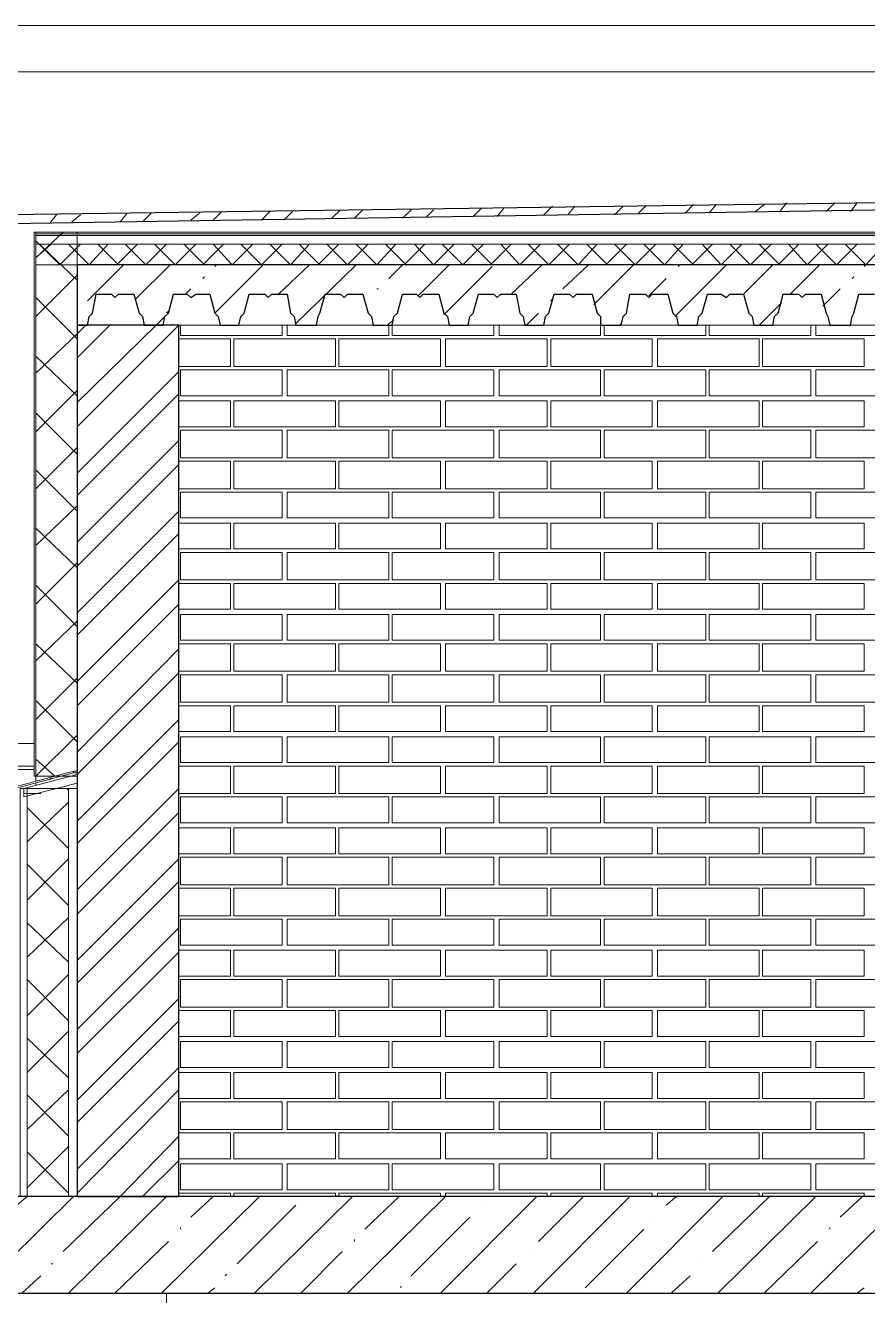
# Model space of a CAD drawing. Header units: millimetres. Extents: x 2294 to 908349, y -83289 to 219220.
# Drawn here: x 846748 to 848886, y 195436 to 198660 of the extents above; entities that cross this region are included whole.
import ezdxf

# ---------------------------------------------------------------- set-up
doc = ezdxf.new("R2010")
doc.units = ezdxf.units.MM
doc.layers.add('PDF _Геометрия', color=7, linetype='Continuous')

msp = doc.modelspace()

# ---------------------------------------------------------------- linework, layer by layer
at = {"layer": 'PDF _Геометрия', "lineweight": 9}
for points in [[(845371.1, 198542), (845371.1, 198660), (864951.4, 198660), (864951.4, 198542)], [(845371.1, 198660), (845371.1, 198542), (864951.4, 198542), (864951.4, 198660)], [(851670.6, 198131.1), (846774.4, 198131.1)], [(851670.6, 198126.7), (846774.4, 198126.7)], [(846770, 196854.6), (846770, 198104.8)], [(851670.6, 198104.8), (846774.4, 198104.8)], [(847242.2, 197899.4), (847137.2, 197899.4), (847137.2, 195687.3), (849965.6, 195687.3)], [(847434.5, 197899.4), (847290.2, 197899.4)], [(847631.2, 197899.4), (847487, 197899.4)], [(847823.6, 197899.4), (847679.3, 197899.4)], [(849760.2, 197899.4), (847836.7, 197899.4)], [(844527.4, 196771.5), (846770, 196771.5), (846770, 196780.2), (845449.8, 196780.2), (845449.8, 196837.1), (844527.4, 196837.1)], [(846770, 196837.1), (845449.8, 196837.1), (845449.8, 196854.6)], [(846879.3, 196797.7), (846879.3, 196767.1), (846879.3, 196797.7)], [(846774.4, 196754), (846774.4, 196740.9)], [(846774.4, 196736.5), (846774.4, 196732.2)], [(846752.5, 196723.4), (846752.5, 195687.3)], [(846879.3, 196723.4), (846826.9, 196723.4)], [(847211.6, 195687.3), (848348.2, 195687.3)], [(848759.1, 195687.3), (849895.7, 195687.3)], [(847106.6, 194843.6), (847106.6, 195442.5), (847211.6, 195442.5), (851648.7, 195442.5), (851648.7, 194843.6), (851648.7, 195442.5), (851858.5, 195442.5), (851858.5, 194843.6)]]:
    msp.add_lwpolyline(points, dxfattribs=at)
at = {"layer": 'PDF _Геометрия', "lineweight": 30}
for points in [[(849222.5, 198196.6), (851740.5, 198157.3), (851740.5, 198179.1), (849222.5, 198214.1), (846708.8, 198179.1), (846708.8, 198157.3)], [(847137.2, 195687.3), (847137.2, 197899.4), (846879.3, 197899.4), (846879.3, 195687.3)]]:
    msp.add_lwpolyline(points, close=True, dxfattribs=at)
at = {"layer": 'PDF _Геометрия', "color": 250, "lineweight": 9, "true_color": 0x1d1d1d}
for points in [[(846988.6, 198161.7), (847006.1, 198183.5)], [(847045.4, 198161.7), (847067.3, 198183.5)], [(847167.8, 198166), (847189.7, 198183.5)], [(847224.7, 198166), (847246.5, 198187.9)], [(847347.1, 198166), (847368.9, 198187.9)], [(847403.9, 198166), (847425.8, 198187.9)], [(847526.3, 198170.4), (847548.2, 198192.3)], [(847583.1, 198170.4), (847605, 198192.3)], [(847705.5, 198170.4), (847727.4, 198192.3)], [(847766.7, 198174.8), (847784.2, 198192.3)], [(847884.8, 198174.8), (847906.6, 198196.6)], [(847946, 198174.8), (847963.5, 198196.6)], [(848064, 198179.1), (848085.9, 198201)], [(848125.2, 198179.1), (848142.7, 198201)], [(848243.2, 198179.1), (848265.1, 198201)], [(848304.4, 198183.5), (848321.9, 198201)], [(848422.5, 198183.5), (848444.3, 198205.4)], [(848483.7, 198183.5), (848501.2, 198205.4)], [(848601.7, 198187.9), (848623.6, 198205.4)], [(848662.9, 198187.9), (848680.4, 198209.7)], [(848780.9, 198187.9), (848802.8, 198209.7)], [(848842.1, 198187.9), (848859.6, 198209.7)], [(846809.4, 198157.3), (846826.9, 198179.1)], [(846866.2, 198161.7), (846888.1, 198179.1)], [(846813.7, 198104.8), (846774.4, 198069.9), (846844.3, 198135.4)], [(846879.3, 198013), (846774.4, 198113.6)], [(846783.1, 198104.8), (846835.6, 198052.4), (846888.1, 198104.8)], [(846857.5, 198104.8), (846909.9, 198052.4), (846958, 198104.8)], [(846984.2, 198052.4), (846931.8, 198104.8)], [(846979.9, 198052.4), (847032.3, 198104.8)], [(847001.7, 198104.8), (847054.2, 198052.4), (847106.6, 198104.8)], [(847076, 198104.8), (847128.5, 198052.4), (847181, 198104.8)], [(847202.8, 198052.4), (847150.3, 198104.8)], [(847198.4, 198052.4), (847250.9, 198104.8)], [(847224.7, 198104.8), (847272.8, 198052.4), (847325.2, 198104.8)], [(847294.6, 198104.8), (847347.1, 198052.4), (847399.5, 198104.8)], [(847368.9, 198104.8), (847421.4, 198052.4), (847469.5, 198104.8)], [(847495.7, 198052.4), (847443.2, 198104.8)], [(847491.3, 198052.4), (847543.8, 198104.8)], [(847513.2, 198104.8), (847565.6, 198052.4), (847618.1, 198104.8)], [(847587.5, 198104.8), (847640, 198052.4), (847688.1, 198104.8)], [(847714.3, 198052.4), (847661.8, 198104.8)], [(847709.9, 198052.4), (847762.4, 198104.8)], [(847736.1, 198104.8), (847784.2, 198052.4), (847836.7, 198104.8)], [(847806.1, 198104.8), (847858.5, 198052.4), (847911, 198104.8)], [(847932.9, 198052.4), (847880.4, 198104.8)], [(847928.5, 198052.4), (847980.9, 198104.8)], [(847954.7, 198104.8), (848002.8, 198052.4), (848055.3, 198104.8)], [(848024.7, 198104.8), (848077.1, 198052.4), (848129.6, 198104.8)], [(848099, 198104.8), (848151.4, 198052.4), (848199.5, 198104.8)], [(848225.8, 198052.4), (848173.3, 198104.8)], [(848221.4, 198052.4), (848273.8, 198104.8)], [(848243.2, 198104.8), (848295.7, 198052.4), (848348.2, 198104.8)], [(848317.6, 198104.8), (848370, 198052.4), (848418.1, 198104.8)], [(848444.3, 198052.4), (848391.9, 198104.8)], [(848440, 198052.4), (848492.4, 198104.8)], [(848466.2, 198104.8), (848514.3, 198052.4), (848566.7, 198104.8)], [(848536.1, 198104.8), (848588.6, 198052.4), (848641.1, 198104.8)], [(848662.9, 198052.4), (848610.5, 198104.8)], [(848658.5, 198052.4), (848711, 198104.8)], [(848684.8, 198104.8), (848732.9, 198052.4), (848785.3, 198104.8)], [(848754.7, 198104.8), (848807.2, 198052.4), (848859.6, 198104.8)], [(848881.5, 198052.4), (848829, 198104.8)], [(848877.1, 198048), (848881.5, 198052.4), (848929.6, 198104.8)], [(846774.4, 197921.2), (846879.3, 198026.1)], [(846879.3, 198052.4), (846879.3, 198052.4)], [(846905.5, 197960.6), (846997.3, 198052.4)], [(847027.9, 197964.9), (847115.4, 198052.4)], [(847198.4, 198017.4), (847202.8, 198021.8)], [(847229, 197930), (847351.4, 198052.4)], [(847229, 198048), (847233.4, 198052.4)], [(847390.8, 197978.1), (847469.5, 198052.4)], [(847434.5, 197903.7), (847587.5, 198052.4)], [(847670.6, 198017.4), (847705.5, 198052.4)], [(847744.9, 197973.7), (847823.6, 198052.4)], [(847810.5, 197925.6), (847932.9, 198048)], [(847980.9, 197978.1), (848059.6, 198052.4)], [(848112.1, 197991.2), (848177.7, 198052.4)], [(848190.8, 197951.8), (848291.3, 198052.4)], [(848396.2, 197921.2), (848527.4, 198052.4)], [(848405, 198048), (848409.4, 198052.4)], [(848571.1, 197978.1), (848645.4, 198052.4)], [(848689.1, 197978.1), (848763.5, 198052.4)], [(848846.5, 198017.4), (848850.9, 198021.8)], [(847154.7, 197978.1), (847167.8, 197991.2)], [(847640, 197991.2), (847644.3, 197991.2)], [(848330.7, 197973.7), (848374.4, 198017.4)], [(848772.2, 197947.5), (848815.9, 197991.2)], [(846879.3, 197864.4), (846774.4, 197969.3)], [(847609.4, 197960.6), (847609.4, 197960.6)], [(848081.5, 197960.6), (848085.9, 197964.9)], [(848610.5, 197899.4), (848667.3, 197956.2)], [(847106.6, 197930), (847111, 197934.3)], [(848020.3, 197899.4), (848050.9, 197930)], [(846774.4, 197777), (846879.3, 197877.5), (846901.2, 197899.4)], [(846879.3, 197702.6), (847080.4, 197899.4), (847102.3, 197921.2)], [(846879.3, 197816.3), (846962.4, 197899.4)], [(846879.3, 197641.4), (847137.2, 197899.4)], [(847666.2, 197899.4), (847683.7, 197912.5)], [(848256.4, 197899.4), (848260.7, 197903.7)], [(846879.3, 197720.1), (846774.4, 197820.7)], [(846879.3, 197523.4), (847137.2, 197781.3)], [(846774.4, 197628.3), (846879.3, 197733.2)], [(846879.3, 197466.6), (847137.2, 197724.5)], [(846879.3, 197571.5), (846774.4, 197676.4)], [(846879.3, 197348.5), (847137.2, 197606.5)], [(846774.4, 197484.1), (846879.3, 197589)], [(846879.3, 197287.3), (847137.2, 197545.3)], [(846879.3, 197427.2), (846774.4, 197532.2)], [(846774.4, 197339.8), (846879.3, 197440.3)], [(846879.3, 197169.3), (847137.2, 197427.2)], [(846879.3, 197283), (846774.4, 197383.5)], [(846879.3, 197112.5), (847137.2, 197370.4)], [(846774.4, 197191.2), (846879.3, 197296.1)], [(846879.3, 196994.4), (847137.2, 197252.4)], [(846879.3, 197134.3), (846774.4, 197239.3)], [(846879.3, 196933.2), (847137.2, 197191.2)], [(846774.4, 197046.9), (846879.3, 197147.5)], [(846879.3, 196990.1), (846774.4, 197090.6)], [(846879.3, 196815.2), (847137.2, 197077.5)], [(846774.4, 196898.3), (846879.3, 197003.2)], [(846879.3, 196758.4), (847137.2, 197016.3)], [(846879.3, 196841.4), (846774.4, 196946.4)], [(846879.3, 196640.4), (847137.2, 196898.3)], [(846774.4, 196754), (846879.3, 196858.9)], [(846879.3, 196583.5), (847137.2, 196841.4)], [(846822.5, 196754), (846774.4, 196797.7)], [(846809.4, 196745.3), (846813.7, 196749.6)], [(846857.5, 196719), (846853.1, 196723.4)], [(846879.3, 196465.5), (847137.2, 196723.4)], [(846752.5, 196587.9), (846857.5, 196688.4)], [(846857.5, 196570.4), (846752.5, 196675.3)], [(846879.3, 196404.3), (847137.2, 196662.2)], [(846752.5, 196439.3), (846857.5, 196544.2)], [(846879.3, 196286.3), (847137.2, 196544.2)], [(846857.5, 196426.1), (846752.5, 196531.1)], [(846879.3, 196229.4), (847137.2, 196487.3)], [(846752.5, 196295), (846857.5, 196395.5)], [(846857.5, 196281.9), (846752.5, 196382.4)], [(846879.3, 196111.4), (847137.2, 196369.3)], [(846879.3, 196050.2), (847137.2, 196308.1)], [(846752.5, 196146.4), (846857.5, 196251.3)], [(846857.5, 196133.2), (846752.5, 196238.2)], [(846879.3, 195932.2), (847137.2, 196190.1)], [(846879.3, 195875.3), (847137.2, 196133.2)], [(846752.5, 196002.1), (846857.5, 196107)], [(846857.5, 195989), (846752.5, 196089.5)], [(846879.3, 195757.3), (847137.2, 196015.2)], [(846752.5, 195857.8), (846857.5, 195958.4)], [(846879.3, 195696.1), (847137.2, 195958.4)], [(846857.5, 195840.4), (846752.5, 195945.3)], [(846844.3, 195547.5), (846988.6, 195687.3), (847137.2, 195840.4)], [(846752.5, 195709.2), (846857.5, 195814.1)], [(846857.5, 195696.1), (846752.5, 195801)], [(847045.4, 195687.3), (847137.2, 195779.2)], [(846621.4, 195442.5), (846870.6, 195687.3)], [(846726.3, 195665.5), (846752.5, 195687.3)], [(846857.5, 195442.5), (847106.6, 195687.3)], [(847093.5, 195442.5), (847342.7, 195687.3)], [(847167.8, 195634.9), (847224.7, 195687.3)], [(847329.6, 195442.5), (847578.8, 195687.3)], [(847565.6, 195442.5), (847814.8, 195687.3)], [(847609.4, 195604.3), (847696.8, 195687.3)], [(847801.7, 195442.5), (848046.5, 195687.3)], [(848037.8, 195442.5), (848282.6, 195687.3)], [(848050.9, 195573.7), (848164.6, 195687.3)], [(848273.8, 195442.5), (848518.7, 195687.3)], [(848374.4, 195665.5), (848400.6, 195687.3)], [(848492.4, 195547.5), (848636.7, 195687.3)], [(848505.5, 195442.5), (848754.7, 195687.3)], [(848741.6, 195442.5), (848990.8, 195687.3)], [(848815.9, 195634.9), (848872.7, 195687.3)], [(847285.9, 195516.9), (847434.5, 195665.5)], [(847727.4, 195486.3), (847876, 195634.9)], [(847906.6, 195665.5), (847906.6, 195665.5)], [(848348.2, 195634.9), (848348.2, 195634.9)], [(847141.6, 195604.3), (847141.6, 195608.7)], [(848168.9, 195455.7), (848317.6, 195604.3)], [(848789.7, 195604.3), (848789.7, 195608.7)], [(846975.5, 195442.5), (847111, 195573.7)], [(847583.1, 195573.7), (847583.1, 195578.1)], [(848623.6, 195442.5), (848759.1, 195573.7)], [(847447.6, 195442.5), (847552.5, 195547.5)], [(848024.7, 195547.5), (848024.7, 195547.5)], [(846813.7, 195516.9), (846818.1, 195516.9)], [(847919.7, 195442.5), (847994.1, 195516.9)], [(848466.2, 195516.9), (848466.2, 195516.9)], [(846739.4, 195442.5), (846787.5, 195486.3)], [(847255.3, 195486.3), (847259.6, 195490.6)], [(848387.5, 195442.5), (848435.6, 195486.3)], [(847211.6, 195442.5), (847229, 195455.7)], [(847701.2, 195455.7), (847701.2, 195460)], [(848859.6, 195442.5), (848877.1, 195455.7)]]:
    msp.add_lwpolyline(points, dxfattribs=at)
at = {"layer": 'PDF _Геометрия', "lineweight": 9}
for points in [[(846879.3, 196754), (846879.3, 198135.4), (846774.4, 198135.4), (846770, 198135.4), (846770, 196754), (846774.4, 196754)], [(846774.4, 198135.4), (846774.4, 196754)], [(846774.4, 198052.4), (851670.6, 198052.4), (851670.6, 198104.8), (851670.6, 198126.7), (851670.6, 198131.1), (851670.6, 198135.4), (846774.4, 198135.4), (846774.4, 198131.1), (846774.4, 198126.7), (846774.4, 198104.8)], [(846870.6, 196767.1), (846673.8, 196714.7), (846673.8, 196692.8), (846678.2, 196692.8), (846682.6, 196697.2), (846682.6, 196701.6), (846678.2, 196692.8), (846673.8, 196692.8), (846673.8, 196710.3), (846870.6, 196762.8)], [(846879.3, 196762.8), (846879.3, 196767.1), (846870.6, 196767.1), (846870.6, 196762.8)], [(846743.8, 196701.6), (846879.3, 196736.5), (846879.3, 196758.4), (846743.8, 196723.4)], [(846879.3, 195687.3), (846879.3, 196723.4), (846857.5, 196723.4), (846752.5, 196723.4), (846743.8, 196723.4), (846739.4, 196723.4), (846735.1, 196723.4), (846735.1, 195687.3), (846739.4, 195687.3), (846743.8, 195687.3), (846752.5, 195687.3), (846857.5, 195687.3)], [(846857.5, 195687.3), (846857.5, 196723.4)]]:
    msp.add_lwpolyline(points, close=True, dxfattribs=at)
at = {"layer": 'PDF _Геометрия', "lineweight": 30}
for points in [[(851570, 198052.4), (846879.3, 198052.4), (846879.3, 197978.1), (846879.3, 197899.4), (846905.5, 197899.4), (846909.9, 197921.2), (846918.7, 197930), (846927.4, 197978.1), (846966.7, 197978.1), (846975.5, 197969.3), (846984.2, 197978.1), (847023.6, 197978.1), (847036.7, 197930), (847045.4, 197921.2), (847049.8, 197899.4), (847071.7, 197899.4), (847097.9, 197899.4), (847102.3, 197921.2), (847111, 197930), (847124.1, 197978.1), (847159.1, 197978.1), (847167.8, 197969.3), (847181, 197978.1), (847215.9, 197978.1), (847229, 197930), (847237.8, 197921.2), (847242.2, 197899.4), (847268.4, 197899.4), (847290.2, 197899.4), (847294.6, 197921.2), (847303.4, 197930), (847316.5, 197978.1), (847355.8, 197978.1), (847364.6, 197969.3), (847373.3, 197978.1), (847412.6, 197978.1), (847421.4, 197930), (847430.1, 197921.2), (847434.5, 197899.4), (847460.7, 197899.4), (847487, 197899.4), (847491.3, 197921.2), (847495.7, 197930), (847508.8, 197978.1), (847548.2, 197978.1), (847556.9, 197969.3), (847565.6, 197978.1), (847605, 197978.1), (847618.1, 197930), (847626.9, 197921.2), (847631.2, 197899.4), (847653.1, 197899.4), (847679.3, 197899.4), (847683.7, 197921.2), (847692.4, 197930), (847705.5, 197978.1), (847740.5, 197978.1), (847749.3, 197969.3), (847758, 197978.1), (847797.3, 197978.1), (847810.5, 197930), (847819.2, 197921.2), (847823.6, 197899.4), (847849.8, 197899.4), (847871.7, 197899.4), (847876, 197921.2), (847884.8, 197930), (847897.9, 197978.1), (847937.2, 197978.1), (847946, 197969.3), (847954.7, 197978.1), (847994.1, 197978.1), (848002.8, 197930), (848011.5, 197921.2), (848015.9, 197899.4), (848042.2, 197899.4), (848064, 197899.4), (848068.4, 197921.2), (848077.1, 197930), (848090.2, 197978.1), (848129.6, 197978.1), (848138.3, 197969.3), (848147.1, 197978.1), (848186.4, 197978.1), (848199.5, 197930), (848208.3, 197921.2), (848208.3, 197899.4), (848234.5, 197899.4), (848260.7, 197899.4), (848265.1, 197921.2), (848273.8, 197930), (848282.6, 197978.1), (848321.9, 197978.1), (848330.7, 197969.3), (848339.4, 197978.1), (848378.8, 197978.1), (848391.9, 197930), (848400.6, 197921.2), (848405, 197899.4), (848426.8, 197899.4), (848453.1, 197899.4), (848457.5, 197921.2), (848466.2, 197930), (848479.3, 197978.1), (848514.3, 197978.1), (848527.4, 197969.3), (848536.1, 197978.1), (848571.1, 197978.1), (848584.2, 197930), (848593, 197921.2), (848597.3, 197899.4), (848623.6, 197899.4), (848645.4, 197899.4), (848649.8, 197921.2), (848658.5, 197930), (848671.7, 197978.1), (848711, 197978.1), (848719.7, 197969.3), (848728.5, 197978.1), (848767.8, 197978.1), (848780.9, 197930), (848785.3, 197921.2), (848789.7, 197899.4), (848815.9, 197899.4), (848842.1, 197899.4), (848846.5, 197921.2), (848850.9, 197930), (848864, 197978.1), (848903.4, 197978.1)], [(844527.4, 195442.5), (860842.1, 195442.5), (860842.1, 195687.3), (860842.1, 196928.9), (860584.2, 196928.9), (860584.2, 195687.3), (844527.4, 195687.3)]]:
    msp.add_lwpolyline(points, dxfattribs=at)
at = {"layer": 'PDF _Геометрия', "color": 253, "lineweight": 9, "true_color": 0xaeadac}
for points in [[(847141.6, 197899.4), (847141.6, 197873.1), (847399.5, 197873.1), (847399.5, 197899.4)], [(847412.6, 197899.4), (847412.6, 197873.1), (847670.6, 197873.1), (847670.6, 197899.4)], [(847679.3, 197899.4), (847679.3, 197873.1), (847937.2, 197873.1), (847937.2, 197899.4)], [(847950.3, 197899.4), (847950.3, 197873.1), (848208.3, 197873.1), (848208.3, 197899.4)], [(848217, 197899.4), (848217, 197873.1), (848474.9, 197873.1), (848474.9, 197899.4)], [(848483.7, 197899.4), (848483.7, 197873.1), (848741.6, 197873.1), (848741.6, 197899.4)], [(848754.7, 197899.4), (848754.7, 197873.1), (849012.6, 197873.1), (849012.6, 197899.4)], [(847137.2, 197794.4), (847268.4, 197794.4), (847268.4, 197864.4), (847137.2, 197864.4)], [(847137.2, 197641.4), (847268.4, 197641.4), (847268.4, 197707), (847137.2, 197707)], [(847137.2, 197484.1), (847268.4, 197484.1), (847268.4, 197554), (847137.2, 197554)], [(847137.2, 197331.1), (847268.4, 197331.1), (847268.4, 197396.6), (847137.2, 197396.6)], [(847137.2, 197178.1), (847268.4, 197178.1), (847268.4, 197243.6), (847137.2, 197243.6)], [(847137.2, 197020.7), (847268.4, 197020.7), (847268.4, 197090.6), (847137.2, 197090.6)], [(847137.2, 196867.7), (847268.4, 196867.7), (847268.4, 196933.2), (847137.2, 196933.2)], [(847137.2, 196710.3), (847268.4, 196710.3), (847268.4, 196780.2), (847137.2, 196780.2)], [(847137.2, 196557.3), (847268.4, 196557.3), (847268.4, 196622.9), (847137.2, 196622.9)], [(847137.2, 196399.9), (847268.4, 196399.9), (847268.4, 196469.9), (847137.2, 196469.9)], [(847137.2, 196246.9), (847268.4, 196246.9), (847268.4, 196312.5), (847137.2, 196312.5)], [(847137.2, 196093.9), (847268.4, 196093.9), (847268.4, 196159.5), (847137.2, 196159.5)], [(847137.2, 195936.5), (847268.4, 195936.5), (847268.4, 196002.1), (847137.2, 196002.1)], [(847137.2, 195783.5), (847268.4, 195783.5), (847268.4, 195849.1), (847137.2, 195849.1)], [(847137.2, 195696.1), (847268.4, 195696.1), (847268.4, 195687.3)], [(847277.1, 195687.3), (847277.1, 195696.1), (847535, 195696.1), (847535, 195687.3)], [(847543.8, 195687.3), (847543.8, 195696.1), (847801.7, 195696.1), (847801.7, 195687.3)], [(847814.8, 195687.3), (847814.8, 195696.1), (848072.8, 195696.1), (848072.8, 195687.3)], [(848081.5, 195687.3), (848081.5, 195696.1), (848339.4, 195696.1), (848339.4, 195687.3)], [(848352.5, 195687.3), (848352.5, 195696.1), (848610.5, 195696.1), (848610.5, 195687.3)], [(848619.2, 195687.3), (848619.2, 195696.1), (848877.1, 195696.1), (848877.1, 195687.3)]]:
    msp.add_lwpolyline(points, dxfattribs=at)
for points in [[(847535, 197864.4), (847277.1, 197864.4), (847277.1, 197794.4), (847535, 197794.4)], [(847801.7, 197864.4), (847543.8, 197864.4), (847543.8, 197794.4), (847801.7, 197794.4)], [(848072.8, 197864.4), (847814.8, 197864.4), (847814.8, 197794.4), (848072.8, 197794.4)], [(848339.4, 197864.4), (848081.5, 197864.4), (848081.5, 197794.4), (848339.4, 197794.4)], [(848610.5, 197864.4), (848352.5, 197864.4), (848352.5, 197794.4), (848610.5, 197794.4)], [(848877.1, 197864.4), (848619.2, 197864.4), (848619.2, 197794.4), (848877.1, 197794.4)], [(847399.5, 197785.7), (847141.6, 197785.7), (847141.6, 197720.1), (847399.5, 197720.1)], [(847670.6, 197785.7), (847412.6, 197785.7), (847412.6, 197720.1), (847670.6, 197720.1)], [(847937.2, 197785.7), (847679.3, 197785.7), (847679.3, 197720.1), (847937.2, 197720.1)], [(848208.3, 197785.7), (847950.3, 197785.7), (847950.3, 197720.1), (848208.3, 197720.1)], [(848474.9, 197785.7), (848217, 197785.7), (848217, 197720.1), (848474.9, 197720.1)], [(848741.6, 197785.7), (848483.7, 197785.7), (848483.7, 197720.1), (848741.6, 197720.1)], [(849012.6, 197785.7), (848754.7, 197785.7), (848754.7, 197720.1), (849012.6, 197720.1)], [(847535, 197707), (847277.1, 197707), (847277.1, 197641.4), (847535, 197641.4)], [(847801.7, 197707), (847543.8, 197707), (847543.8, 197641.4), (847801.7, 197641.4)], [(848072.8, 197707), (847814.8, 197707), (847814.8, 197641.4), (848072.8, 197641.4)], [(848339.4, 197707), (848081.5, 197707), (848081.5, 197641.4), (848339.4, 197641.4)], [(848610.5, 197707), (848352.5, 197707), (848352.5, 197641.4), (848610.5, 197641.4)], [(848877.1, 197707), (848619.2, 197707), (848619.2, 197641.4), (848877.1, 197641.4)], [(847399.5, 197632.7), (847141.6, 197632.7), (847141.6, 197562.8), (847399.5, 197562.8)], [(847670.6, 197632.7), (847412.6, 197632.7), (847412.6, 197562.8), (847670.6, 197562.8)], [(847937.2, 197632.7), (847679.3, 197632.7), (847679.3, 197562.8), (847937.2, 197562.8)], [(848208.3, 197632.7), (847950.3, 197632.7), (847950.3, 197562.8), (848208.3, 197562.8)], [(848474.9, 197632.7), (848217, 197632.7), (848217, 197562.8), (848474.9, 197562.8)], [(848741.6, 197632.7), (848483.7, 197632.7), (848483.7, 197562.8), (848741.6, 197562.8)], [(849012.6, 197632.7), (848754.7, 197632.7), (848754.7, 197562.8), (849012.6, 197562.8)], [(847535, 197554), (847277.1, 197554), (847277.1, 197484.1), (847535, 197484.1)], [(847801.7, 197554), (847543.8, 197554), (847543.8, 197484.1), (847801.7, 197484.1)], [(848072.8, 197554), (847814.8, 197554), (847814.8, 197484.1), (848072.8, 197484.1)], [(848339.4, 197554), (848081.5, 197554), (848081.5, 197484.1), (848339.4, 197484.1)], [(848610.5, 197554), (848352.5, 197554), (848352.5, 197484.1), (848610.5, 197484.1)], [(848877.1, 197554), (848619.2, 197554), (848619.2, 197484.1), (848877.1, 197484.1)], [(847399.5, 197475.3), (847141.6, 197475.3), (847141.6, 197409.7), (847399.5, 197409.7)], [(847670.6, 197475.3), (847412.6, 197475.3), (847412.6, 197409.7), (847670.6, 197409.7)], [(847937.2, 197475.3), (847679.3, 197475.3), (847679.3, 197409.7), (847937.2, 197409.7)], [(848208.3, 197475.3), (847950.3, 197475.3), (847950.3, 197409.7), (848208.3, 197409.7)], [(848474.9, 197475.3), (848217, 197475.3), (848217, 197409.7), (848474.9, 197409.7)], [(848741.6, 197475.3), (848483.7, 197475.3), (848483.7, 197409.7), (848741.6, 197409.7)], [(849012.6, 197475.3), (848754.7, 197475.3), (848754.7, 197409.7), (849012.6, 197409.7)], [(847535, 197396.6), (847277.1, 197396.6), (847277.1, 197331.1), (847535, 197331.1)], [(847801.7, 197396.6), (847543.8, 197396.6), (847543.8, 197331.1), (847801.7, 197331.1)], [(848072.8, 197396.6), (847814.8, 197396.6), (847814.8, 197331.1), (848072.8, 197331.1)], [(848339.4, 197396.6), (848081.5, 197396.6), (848081.5, 197331.1), (848339.4, 197331.1)], [(848610.5, 197396.6), (848352.5, 197396.6), (848352.5, 197331.1), (848610.5, 197331.1)], [(848877.1, 197396.6), (848619.2, 197396.6), (848619.2, 197331.1), (848877.1, 197331.1)], [(847399.5, 197322.3), (847141.6, 197322.3), (847141.6, 197252.4), (847399.5, 197252.4)], [(847670.6, 197322.3), (847412.6, 197322.3), (847412.6, 197252.4), (847670.6, 197252.4)], [(847937.2, 197322.3), (847679.3, 197322.3), (847679.3, 197252.4), (847937.2, 197252.4)], [(848208.3, 197322.3), (847950.3, 197322.3), (847950.3, 197252.4), (848208.3, 197252.4)], [(848474.9, 197322.3), (848217, 197322.3), (848217, 197252.4), (848474.9, 197252.4)], [(848741.6, 197322.3), (848483.7, 197322.3), (848483.7, 197252.4), (848741.6, 197252.4)], [(849012.6, 197322.3), (848754.7, 197322.3), (848754.7, 197252.4), (849012.6, 197252.4)], [(847535, 197243.6), (847277.1, 197243.6), (847277.1, 197178.1), (847535, 197178.1)], [(847801.7, 197243.6), (847543.8, 197243.6), (847543.8, 197178.1), (847801.7, 197178.1)], [(848072.8, 197243.6), (847814.8, 197243.6), (847814.8, 197178.1), (848072.8, 197178.1)], [(848339.4, 197243.6), (848081.5, 197243.6), (848081.5, 197178.1), (848339.4, 197178.1)], [(848610.5, 197243.6), (848352.5, 197243.6), (848352.5, 197178.1), (848610.5, 197178.1)], [(848877.1, 197243.6), (848619.2, 197243.6), (848619.2, 197178.1), (848877.1, 197178.1)], [(847399.5, 197164.9), (847141.6, 197164.9), (847141.6, 197099.4), (847399.5, 197099.4)], [(847670.6, 197164.9), (847412.6, 197164.9), (847412.6, 197099.4), (847670.6, 197099.4)], [(847937.2, 197164.9), (847679.3, 197164.9), (847679.3, 197099.4), (847937.2, 197099.4)], [(848208.3, 197164.9), (847950.3, 197164.9), (847950.3, 197099.4), (848208.3, 197099.4)], [(848474.9, 197164.9), (848217, 197164.9), (848217, 197099.4), (848474.9, 197099.4)], [(848741.6, 197164.9), (848483.7, 197164.9), (848483.7, 197099.4), (848741.6, 197099.4)], [(849012.6, 197164.9), (848754.7, 197164.9), (848754.7, 197099.4), (849012.6, 197099.4)], [(847535, 197090.6), (847277.1, 197090.6), (847277.1, 197020.7), (847535, 197020.7)], [(847801.7, 197090.6), (847543.8, 197090.6), (847543.8, 197020.7), (847801.7, 197020.7)], [(848072.8, 197090.6), (847814.8, 197090.6), (847814.8, 197020.7), (848072.8, 197020.7)], [(848339.4, 197090.6), (848081.5, 197090.6), (848081.5, 197020.7), (848339.4, 197020.7)], [(848610.5, 197090.6), (848352.5, 197090.6), (848352.5, 197020.7), (848610.5, 197020.7)], [(848877.1, 197090.6), (848619.2, 197090.6), (848619.2, 197020.7), (848877.1, 197020.7)], [(847399.5, 197011.9), (847141.6, 197011.9), (847141.6, 196942), (847399.5, 196942)], [(847670.6, 197011.9), (847412.6, 197011.9), (847412.6, 196942), (847670.6, 196942)], [(847937.2, 197011.9), (847679.3, 197011.9), (847679.3, 196942), (847937.2, 196942)], [(848208.3, 197011.9), (847950.3, 197011.9), (847950.3, 196942), (848208.3, 196942)], [(848474.9, 197011.9), (848217, 197011.9), (848217, 196942), (848474.9, 196942)], [(848741.6, 197011.9), (848483.7, 197011.9), (848483.7, 196942), (848741.6, 196942)], [(849012.6, 197011.9), (848754.7, 197011.9), (848754.7, 196942), (849012.6, 196942)], [(847535, 196933.2), (847277.1, 196933.2), (847277.1, 196867.7), (847535, 196867.7)], [(847801.7, 196933.2), (847543.8, 196933.2), (847543.8, 196867.7), (847801.7, 196867.7)], [(848072.8, 196933.2), (847814.8, 196933.2), (847814.8, 196867.7), (848072.8, 196867.7)], [(848339.4, 196933.2), (848081.5, 196933.2), (848081.5, 196867.7), (848339.4, 196867.7)], [(848610.5, 196933.2), (848352.5, 196933.2), (848352.5, 196867.7), (848610.5, 196867.7)], [(848877.1, 196933.2), (848619.2, 196933.2), (848619.2, 196867.7), (848877.1, 196867.7)], [(847399.5, 196854.6), (847141.6, 196854.6), (847141.6, 196789), (847399.5, 196789)], [(847670.6, 196854.6), (847412.6, 196854.6), (847412.6, 196789), (847670.6, 196789)], [(847937.2, 196854.6), (847679.3, 196854.6), (847679.3, 196789), (847937.2, 196789)], [(848208.3, 196854.6), (847950.3, 196854.6), (847950.3, 196789), (848208.3, 196789)], [(848474.9, 196854.6), (848217, 196854.6), (848217, 196789), (848474.9, 196789)], [(848741.6, 196854.6), (848483.7, 196854.6), (848483.7, 196789), (848741.6, 196789)], [(849012.6, 196854.6), (848754.7, 196854.6), (848754.7, 196789), (849012.6, 196789)], [(847535, 196780.2), (847277.1, 196780.2), (847277.1, 196710.3), (847535, 196710.3)], [(847801.7, 196780.2), (847543.8, 196780.2), (847543.8, 196710.3), (847801.7, 196710.3)], [(848072.8, 196780.2), (847814.8, 196780.2), (847814.8, 196710.3), (848072.8, 196710.3)], [(848339.4, 196780.2), (848081.5, 196780.2), (848081.5, 196710.3), (848339.4, 196710.3)], [(848610.5, 196780.2), (848352.5, 196780.2), (848352.5, 196710.3), (848610.5, 196710.3)], [(848877.1, 196780.2), (848619.2, 196780.2), (848619.2, 196710.3), (848877.1, 196710.3)], [(847399.5, 196701.6), (847141.6, 196701.6), (847141.6, 196636), (847399.5, 196636)], [(847670.6, 196701.6), (847412.6, 196701.6), (847412.6, 196636), (847670.6, 196636)], [(847937.2, 196701.6), (847679.3, 196701.6), (847679.3, 196636), (847937.2, 196636)], [(848208.3, 196701.6), (847950.3, 196701.6), (847950.3, 196636), (848208.3, 196636)], [(848474.9, 196701.6), (848217, 196701.6), (848217, 196636), (848474.9, 196636)], [(848741.6, 196701.6), (848483.7, 196701.6), (848483.7, 196636), (848741.6, 196636)], [(849012.6, 196701.6), (848754.7, 196701.6), (848754.7, 196636), (849012.6, 196636)], [(847535, 196622.9), (847277.1, 196622.9), (847277.1, 196557.3), (847535, 196557.3)], [(847801.7, 196622.9), (847543.8, 196622.9), (847543.8, 196557.3), (847801.7, 196557.3)], [(848072.8, 196622.9), (847814.8, 196622.9), (847814.8, 196557.3), (848072.8, 196557.3)], [(848339.4, 196622.9), (848081.5, 196622.9), (848081.5, 196557.3), (848339.4, 196557.3)], [(848610.5, 196622.9), (848352.5, 196622.9), (848352.5, 196557.3), (848610.5, 196557.3)], [(848877.1, 196622.9), (848619.2, 196622.9), (848619.2, 196557.3), (848877.1, 196557.3)], [(847399.5, 196548.5), (847141.6, 196548.5), (847141.6, 196478.6), (847399.5, 196478.6)], [(847670.6, 196548.5), (847412.6, 196548.5), (847412.6, 196478.6), (847670.6, 196478.6)], [(847937.2, 196548.5), (847679.3, 196548.5), (847679.3, 196478.6), (847937.2, 196478.6)], [(848208.3, 196548.5), (847950.3, 196548.5), (847950.3, 196478.6), (848208.3, 196478.6)], [(848474.9, 196548.5), (848217, 196548.5), (848217, 196478.6), (848474.9, 196478.6)], [(848741.6, 196548.5), (848483.7, 196548.5), (848483.7, 196478.6), (848741.6, 196478.6)], [(849012.6, 196548.5), (848754.7, 196548.5), (848754.7, 196478.6), (849012.6, 196478.6)], [(847535, 196469.9), (847277.1, 196469.9), (847277.1, 196399.9), (847535, 196399.9)], [(847801.7, 196469.9), (847543.8, 196469.9), (847543.8, 196399.9), (847801.7, 196399.9)], [(848072.8, 196469.9), (847814.8, 196469.9), (847814.8, 196399.9), (848072.8, 196399.9)], [(848339.4, 196469.9), (848081.5, 196469.9), (848081.5, 196399.9), (848339.4, 196399.9)], [(848610.5, 196469.9), (848352.5, 196469.9), (848352.5, 196399.9), (848610.5, 196399.9)], [(848877.1, 196469.9), (848619.2, 196469.9), (848619.2, 196399.9), (848877.1, 196399.9)], [(847399.5, 196391.2), (847141.6, 196391.2), (847141.6, 196325.6), (847399.5, 196325.6)], [(847670.6, 196391.2), (847412.6, 196391.2), (847412.6, 196325.6), (847670.6, 196325.6)], [(847937.2, 196391.2), (847679.3, 196391.2), (847679.3, 196325.6), (847937.2, 196325.6)], [(848208.3, 196391.2), (847950.3, 196391.2), (847950.3, 196325.6), (848208.3, 196325.6)], [(848474.9, 196391.2), (848217, 196391.2), (848217, 196325.6), (848474.9, 196325.6)], [(848741.6, 196391.2), (848483.7, 196391.2), (848483.7, 196325.6), (848741.6, 196325.6)], [(849012.6, 196391.2), (848754.7, 196391.2), (848754.7, 196325.6), (849012.6, 196325.6)], [(847535, 196312.5), (847277.1, 196312.5), (847277.1, 196246.9), (847535, 196246.9)], [(847801.7, 196312.5), (847543.8, 196312.5), (847543.8, 196246.9), (847801.7, 196246.9)], [(848072.8, 196312.5), (847814.8, 196312.5), (847814.8, 196246.9), (848072.8, 196246.9)], [(848339.4, 196312.5), (848081.5, 196312.5), (848081.5, 196246.9), (848339.4, 196246.9)], [(848610.5, 196312.5), (848352.5, 196312.5), (848352.5, 196246.9), (848610.5, 196246.9)], [(848877.1, 196312.5), (848619.2, 196312.5), (848619.2, 196246.9), (848877.1, 196246.9)], [(847399.5, 196238.2), (847141.6, 196238.2), (847141.6, 196168.2), (847399.5, 196168.2)], [(847670.6, 196238.2), (847412.6, 196238.2), (847412.6, 196168.2), (847670.6, 196168.2)], [(847937.2, 196238.2), (847679.3, 196238.2), (847679.3, 196168.2), (847937.2, 196168.2)], [(848208.3, 196238.2), (847950.3, 196238.2), (847950.3, 196168.2), (848208.3, 196168.2)], [(848474.9, 196238.2), (848217, 196238.2), (848217, 196168.2), (848474.9, 196168.2)], [(848741.6, 196238.2), (848483.7, 196238.2), (848483.7, 196168.2), (848741.6, 196168.2)], [(849012.6, 196238.2), (848754.7, 196238.2), (848754.7, 196168.2), (849012.6, 196168.2)], [(847535, 196159.5), (847277.1, 196159.5), (847277.1, 196093.9), (847535, 196093.9)], [(847801.7, 196159.5), (847543.8, 196159.5), (847543.8, 196093.9), (847801.7, 196093.9)], [(848072.8, 196159.5), (847814.8, 196159.5), (847814.8, 196093.9), (848072.8, 196093.9)], [(848339.4, 196159.5), (848081.5, 196159.5), (848081.5, 196093.9), (848339.4, 196093.9)], [(848610.5, 196159.5), (848352.5, 196159.5), (848352.5, 196093.9), (848610.5, 196093.9)], [(848877.1, 196159.5), (848619.2, 196159.5), (848619.2, 196093.9), (848877.1, 196093.9)], [(847399.5, 196080.8), (847141.6, 196080.8), (847141.6, 196015.2), (847399.5, 196015.2)], [(847670.6, 196080.8), (847412.6, 196080.8), (847412.6, 196015.2), (847670.6, 196015.2)], [(847937.2, 196080.8), (847679.3, 196080.8), (847679.3, 196015.2), (847937.2, 196015.2)], [(848208.3, 196080.8), (847950.3, 196080.8), (847950.3, 196015.2), (848208.3, 196015.2)], [(848474.9, 196080.8), (848217, 196080.8), (848217, 196015.2), (848474.9, 196015.2)], [(848741.6, 196080.8), (848483.7, 196080.8), (848483.7, 196015.2), (848741.6, 196015.2)], [(849012.6, 196080.8), (848754.7, 196080.8), (848754.7, 196015.2), (849012.6, 196015.2)], [(847535, 196002.1), (847277.1, 196002.1), (847277.1, 195936.5), (847535, 195936.5)], [(847801.7, 196002.1), (847543.8, 196002.1), (847543.8, 195936.5), (847801.7, 195936.5)], [(848072.8, 196002.1), (847814.8, 196002.1), (847814.8, 195936.5), (848072.8, 195936.5)], [(848339.4, 196002.1), (848081.5, 196002.1), (848081.5, 195936.5), (848339.4, 195936.5)], [(848610.5, 196002.1), (848352.5, 196002.1), (848352.5, 195936.5), (848610.5, 195936.5)], [(848877.1, 196002.1), (848619.2, 196002.1), (848619.2, 195936.5), (848877.1, 195936.5)], [(847399.5, 195927.8), (847141.6, 195927.8), (847141.6, 195857.8), (847399.5, 195857.8)], [(847670.6, 195927.8), (847412.6, 195927.8), (847412.6, 195857.8), (847670.6, 195857.8)], [(847937.2, 195927.8), (847679.3, 195927.8), (847679.3, 195857.8), (847937.2, 195857.8)], [(848208.3, 195927.8), (847950.3, 195927.8), (847950.3, 195857.8), (848208.3, 195857.8)], [(848474.9, 195927.8), (848217, 195927.8), (848217, 195857.8), (848474.9, 195857.8)], [(848741.6, 195927.8), (848483.7, 195927.8), (848483.7, 195857.8), (848741.6, 195857.8)], [(849012.6, 195927.8), (848754.7, 195927.8), (848754.7, 195857.8), (849012.6, 195857.8)], [(847535, 195849.1), (847277.1, 195849.1), (847277.1, 195783.5), (847535, 195783.5)], [(847801.7, 195849.1), (847543.8, 195849.1), (847543.8, 195783.5), (847801.7, 195783.5)], [(848072.8, 195849.1), (847814.8, 195849.1), (847814.8, 195783.5), (848072.8, 195783.5)], [(848339.4, 195849.1), (848081.5, 195849.1), (848081.5, 195783.5), (848339.4, 195783.5)], [(848610.5, 195849.1), (848352.5, 195849.1), (848352.5, 195783.5), (848610.5, 195783.5)], [(848877.1, 195849.1), (848619.2, 195849.1), (848619.2, 195783.5), (848877.1, 195783.5)], [(847399.5, 195770.4), (847141.6, 195770.4), (847141.6, 195704.8), (847399.5, 195704.8)], [(847670.6, 195770.4), (847412.6, 195770.4), (847412.6, 195704.8), (847670.6, 195704.8)], [(847937.2, 195770.4), (847679.3, 195770.4), (847679.3, 195704.8), (847937.2, 195704.8)], [(848208.3, 195770.4), (847950.3, 195770.4), (847950.3, 195704.8), (848208.3, 195704.8)], [(848474.9, 195770.4), (848217, 195770.4), (848217, 195704.8), (848474.9, 195704.8)], [(848741.6, 195770.4), (848483.7, 195770.4), (848483.7, 195704.8), (848741.6, 195704.8)], [(849012.6, 195770.4), (848754.7, 195770.4), (848754.7, 195704.8), (849012.6, 195704.8)]]:
    msp.add_lwpolyline(points, close=True, dxfattribs=at)
at = {"layer": 'PDF _Геометрия', "color": 250, "lineweight": 9, "true_color": 0x191919}
msp.add_lwpolyline([(846743.8, 196710.3), (846787.5, 196710.3)], dxfattribs=at)

doc.saveas('drawing.dxf')
